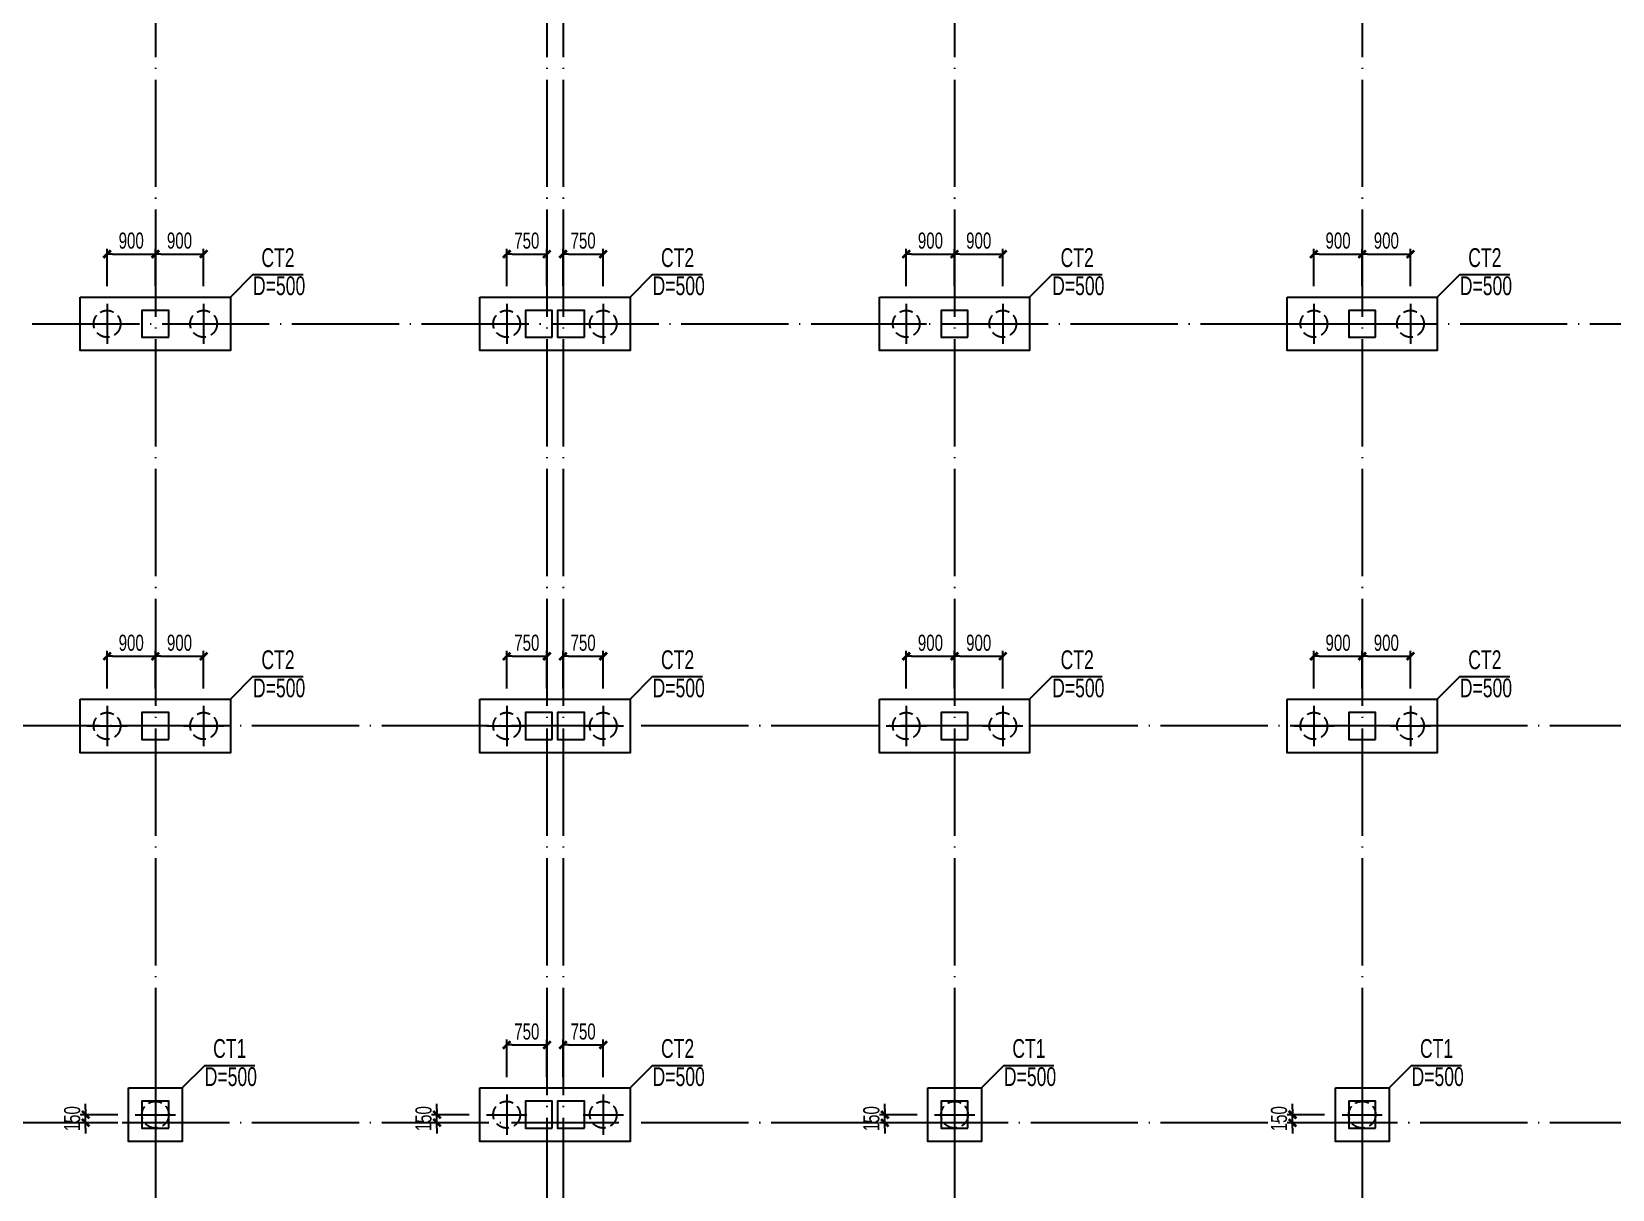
# Model space of a CAD drawing. Extents: x -21254 to 860439, y -324318 to 454338.
# Drawn here: x 425736 to 455207, y 221216 to 242809 of the extents above; entities that cross this region are included whole.
import ezdxf
from ezdxf.enums import TextEntityAlignment as Align

# ---------------------------------------------------------------- set-up
doc = ezdxf.new("R2010")
doc.units = 0
doc.header["$LTSCALE"] = 1000
doc.header["$MEASUREMENT"] = 0
for name, pattern in [('CENTER', [2, 1.25, -0.25, 0.25, -0.25]), ('DASH', [0.35, 0.25, -0.1]), ('DOTE', [2.42, 2, -0.2, 0.02, -0.2])]:
    doc.linetypes.add(name, pattern=pattern)
doc.layers.get('0').update_dxf_attribs({"linetype": 'CONTINUOUS'})
doc.layers.get('Defpoints').update_dxf_attribs({"linetype": 'CONTINUOUS', "lineweight": 5})
for name, color, linetype in [('COLU', 7, 'CONTINUOUS'), ('DOTE', 1, 'DOTE'), ('承台', 44, 'CONTINUOUS'), ('承台编号', 7, 'CONTINUOUS'), ('桩编号', 7, 'CONTINUOUS'), ('桩身', 4, 'DASH'), ('桩身标注', 3, 'CONTINUOUS'), ('桩轴线', 5, 'CENTER')]:
    doc.layers.add(name, color=color, linetype=linetype)
doc.styles.add('BW_Bold', font='Bweng2.shx', dxfattribs={"width": 0.7, "bigfont": 'hztxt.shx'})
doc.styles.add('BW_Dim', font='Bweng.shx', dxfattribs={"width": 0.7, "bigfont": 'hztxt.shx'})
doc.dimstyles.new('Cyz_100_100', dxfattribs={"dimtxt": 300, "dimasz": 100, "dimexe": 100, "dimexo": 200, "dimgap": 100, "dimtad": 1, "dimdec": 0, "dimzin": 0, "dimdsep": 46, "dimtxsty": 'BW_Dim', "dimblk": '_bwk', "dimcen": 0, "dimclrt": 7, "dimadec": 0, "dimazin": 0, "dimtfac": 1, "dimtdec": 0, "dimtix": 1, "dimtmove": 2, "dimatfit": 0, "dimfxl": 1, "dimtolj": 1, "dimtzin": 0, "dimarcsym": 0})

# ---------------------------------------------------------------- blocks, each defined once
blk = doc.blocks.new('_bwk')
blk.add_line((-1, 0), (0, 0))
blk.add_lwpolyline([(-0.7, -0.7, 0.5, 0.5, 0), (0.7, 0.7, 0.5, 0.5, 0)], format="xyseb")
blk = doc.blocks.new('*D1436')
at = {"layer": 'Defpoints', "color": 0, "transparency": 16777216}
for p in [(428043, 238659), (427143, 237859), (428043, 237859)]:
    blk.add_point(p, dxfattribs=at)
at = {"layer": '桩身标注', "color": 0, "lineweight": -2, "transparency": 16777216}
for p, q in [((427143, 238059), (427143, 238759)), ((428043, 238059), (428043, 238759)), ((427243, 238659), (427943, 238659))]:
    blk.add_line(p, q, dxfattribs=at)
at = {"layer": '桩身标注', "color": 0, "lineweight": -2, "transparency": 16777216, "xscale": 100, "yscale": 100, "zscale": 100, "rotation": 180}
blk.add_blockref('_bwk', (427143, 238659), dxfattribs=at)
at = {"layer": '桩身标注', "color": 0, "lineweight": -2, "transparency": 16777216, "xscale": 100, "yscale": 100, "zscale": 100}
blk.add_blockref('_bwk', (428043, 238659), dxfattribs=at)
at = {"layer": '桩身标注', "color": 7, "transparency": 16777216, "insert": (427593, 238909), "char_height": 300, "attachment_point": 5, "style": 'BW_Dim'}
blk.add_mtext('\\A1;900', dxfattribs=at)
blk = doc.blocks.new('*D1437')
at = {"layer": 'Defpoints', "color": 0, "transparency": 16777216}
for p in [(428943, 238659), (428043, 237859), (428943, 237859)]:
    blk.add_point(p, dxfattribs=at)
at = {"layer": '桩身标注', "color": 0, "lineweight": -2, "transparency": 16777216}
for p, q in [((428043, 238059), (428043, 238759)), ((428943, 238059), (428943, 238759)), ((428143, 238659), (428843, 238659))]:
    blk.add_line(p, q, dxfattribs=at)
at = {"layer": '桩身标注', "color": 0, "lineweight": -2, "transparency": 16777216, "xscale": 100, "yscale": 100, "zscale": 100, "rotation": 180}
blk.add_blockref('_bwk', (428043, 238659), dxfattribs=at)
at = {"layer": '桩身标注', "color": 0, "lineweight": -2, "transparency": 16777216, "xscale": 100, "yscale": 100, "zscale": 100}
blk.add_blockref('_bwk', (428943, 238659), dxfattribs=at)
at = {"layer": '桩身标注', "color": 7, "transparency": 16777216, "insert": (428493, 238909), "char_height": 300, "attachment_point": 5, "style": 'BW_Dim'}
blk.add_mtext('\\A1;900', dxfattribs=at)
blk = doc.blocks.new('*D1441')
at = {"layer": 'Defpoints', "color": 0, "transparency": 16777216}
for p in [(428043, 231159), (427143, 230359), (428043, 230359)]:
    blk.add_point(p, dxfattribs=at)
at = {"layer": '桩身标注', "color": 0, "lineweight": -2, "transparency": 16777216}
for p, q in [((427143, 230559), (427143, 231259)), ((427243, 231159), (427943, 231159)), ((428043, 230559), (428043, 231259))]:
    blk.add_line(p, q, dxfattribs=at)
at = {"layer": '桩身标注', "color": 0, "lineweight": -2, "transparency": 16777216, "xscale": 100, "yscale": 100, "zscale": 100, "rotation": 180}
blk.add_blockref('_bwk', (427143, 231159), dxfattribs=at)
at = {"layer": '桩身标注', "color": 0, "lineweight": -2, "transparency": 16777216, "xscale": 100, "yscale": 100, "zscale": 100}
blk.add_blockref('_bwk', (428043, 231159), dxfattribs=at)
at = {"layer": '桩身标注', "color": 7, "transparency": 16777216, "insert": (427593, 231409), "char_height": 300, "attachment_point": 5, "style": 'BW_Dim'}
blk.add_mtext('\\A1;900', dxfattribs=at)
blk = doc.blocks.new('*D1442')
at = {"layer": 'Defpoints', "color": 0, "transparency": 16777216}
for p in [(428943, 231159), (428043, 230359), (428943, 230359)]:
    blk.add_point(p, dxfattribs=at)
at = {"layer": '桩身标注', "color": 0, "lineweight": -2, "transparency": 16777216}
for p, q in [((428043, 230559), (428043, 231259)), ((428143, 231159), (428843, 231159)), ((428943, 230559), (428943, 231259))]:
    blk.add_line(p, q, dxfattribs=at)
at = {"layer": '桩身标注', "color": 0, "lineweight": -2, "transparency": 16777216, "xscale": 100, "yscale": 100, "zscale": 100, "rotation": 180}
blk.add_blockref('_bwk', (428043, 231159), dxfattribs=at)
at = {"layer": '桩身标注', "color": 0, "lineweight": -2, "transparency": 16777216, "xscale": 100, "yscale": 100, "zscale": 100}
blk.add_blockref('_bwk', (428943, 231159), dxfattribs=at)
at = {"layer": '桩身标注', "color": 7, "transparency": 16777216, "insert": (428493, 231409), "char_height": 300, "attachment_point": 5, "style": 'BW_Dim'}
blk.add_mtext('\\A1;900', dxfattribs=at)
blk = doc.blocks.new('*D1446')
at = {"layer": 'Defpoints', "color": 0, "transparency": 16777216}
for p in [(426743, 222609), (427543, 222609), (427543, 222459)]:
    blk.add_point(p, dxfattribs=at)
at = {"layer": '桩身标注', "color": 0, "lineweight": -2, "transparency": 16777216}
for p, q in [((426743, 222709), (426743, 222809)), ((427343, 222609), (426643, 222609)), ((426743, 222459), (426743, 222609)), ((427343, 222459), (426643, 222459)), ((426743, 222359), (426743, 222259))]:
    blk.add_line(p, q, dxfattribs=at)
at = {"layer": '桩身标注', "color": 0, "lineweight": -2, "transparency": 16777216, "xscale": 100, "yscale": 100, "zscale": 100}
for p, rotation in [((426743, 222609), 270), ((426743, 222459), 90)]:
    blk.add_blockref('_bwk', p, dxfattribs=dict(at, rotation=rotation))
at = {"layer": '桩身标注', "color": 7, "transparency": 16777216, "insert": (426493, 222534), "char_height": 300, "attachment_point": 5, "rotation": 90, "style": 'BW_Dim'}
blk.add_mtext('\\A1;150', dxfattribs=at)
blk = doc.blocks.new('*D1502')
at = {"layer": 'Defpoints', "color": 0, "transparency": 16777216}
for p in [(450543, 238659), (449643, 237859), (450543, 237859)]:
    blk.add_point(p, dxfattribs=at)
at = {"layer": '桩身标注', "color": 0, "lineweight": -2, "transparency": 16777216}
for p, q in [((449643, 238059), (449643, 238759)), ((450543, 238059), (450543, 238759)), ((449743, 238659), (450443, 238659))]:
    blk.add_line(p, q, dxfattribs=at)
at = {"layer": '桩身标注', "color": 0, "lineweight": -2, "transparency": 16777216, "xscale": 100, "yscale": 100, "zscale": 100, "rotation": 180}
blk.add_blockref('_bwk', (449643, 238659), dxfattribs=at)
at = {"layer": '桩身标注', "color": 0, "lineweight": -2, "transparency": 16777216, "xscale": 100, "yscale": 100, "zscale": 100}
blk.add_blockref('_bwk', (450543, 238659), dxfattribs=at)
at = {"layer": '桩身标注', "color": 7, "transparency": 16777216, "insert": (450093, 238909), "char_height": 300, "attachment_point": 5, "style": 'BW_Dim'}
blk.add_mtext('\\A1;900', dxfattribs=at)
blk = doc.blocks.new('*D1503')
at = {"layer": 'Defpoints', "color": 0, "transparency": 16777216}
for p in [(451443, 238659), (450543, 237859), (451443, 237859)]:
    blk.add_point(p, dxfattribs=at)
at = {"layer": '桩身标注', "color": 0, "lineweight": -2, "transparency": 16777216}
for p, q in [((450543, 238059), (450543, 238759)), ((451443, 238059), (451443, 238759)), ((450643, 238659), (451343, 238659))]:
    blk.add_line(p, q, dxfattribs=at)
at = {"layer": '桩身标注', "color": 0, "lineweight": -2, "transparency": 16777216, "xscale": 100, "yscale": 100, "zscale": 100, "rotation": 180}
blk.add_blockref('_bwk', (450543, 238659), dxfattribs=at)
at = {"layer": '桩身标注', "color": 0, "lineweight": -2, "transparency": 16777216, "xscale": 100, "yscale": 100, "zscale": 100}
blk.add_blockref('_bwk', (451443, 238659), dxfattribs=at)
at = {"layer": '桩身标注', "color": 7, "transparency": 16777216, "insert": (450993, 238909), "char_height": 300, "attachment_point": 5, "style": 'BW_Dim'}
blk.add_mtext('\\A1;900', dxfattribs=at)
blk = doc.blocks.new('*D1504')
at = {"layer": 'Defpoints', "color": 0, "transparency": 16777216}
for p in [(450543, 231159), (449643, 230359), (450543, 230359)]:
    blk.add_point(p, dxfattribs=at)
at = {"layer": '桩身标注', "color": 0, "lineweight": -2, "transparency": 16777216}
for p, q in [((449643, 230559), (449643, 231259)), ((449743, 231159), (450443, 231159)), ((450543, 230559), (450543, 231259))]:
    blk.add_line(p, q, dxfattribs=at)
at = {"layer": '桩身标注', "color": 0, "lineweight": -2, "transparency": 16777216, "xscale": 100, "yscale": 100, "zscale": 100, "rotation": 180}
blk.add_blockref('_bwk', (449643, 231159), dxfattribs=at)
at = {"layer": '桩身标注', "color": 0, "lineweight": -2, "transparency": 16777216, "xscale": 100, "yscale": 100, "zscale": 100}
blk.add_blockref('_bwk', (450543, 231159), dxfattribs=at)
at = {"layer": '桩身标注', "color": 7, "transparency": 16777216, "insert": (450093, 231409), "char_height": 300, "attachment_point": 5, "style": 'BW_Dim'}
blk.add_mtext('\\A1;900', dxfattribs=at)
blk = doc.blocks.new('*D1505')
at = {"layer": 'Defpoints', "color": 0, "transparency": 16777216}
for p in [(451443, 231159), (450543, 230359), (451443, 230359)]:
    blk.add_point(p, dxfattribs=at)
at = {"layer": '桩身标注', "color": 0, "lineweight": -2, "transparency": 16777216}
for p, q in [((450543, 230559), (450543, 231259)), ((450643, 231159), (451343, 231159)), ((451443, 230559), (451443, 231259))]:
    blk.add_line(p, q, dxfattribs=at)
at = {"layer": '桩身标注', "color": 0, "lineweight": -2, "transparency": 16777216, "xscale": 100, "yscale": 100, "zscale": 100, "rotation": 180}
blk.add_blockref('_bwk', (450543, 231159), dxfattribs=at)
at = {"layer": '桩身标注', "color": 0, "lineweight": -2, "transparency": 16777216, "xscale": 100, "yscale": 100, "zscale": 100}
blk.add_blockref('_bwk', (451443, 231159), dxfattribs=at)
at = {"layer": '桩身标注', "color": 7, "transparency": 16777216, "insert": (450993, 231409), "char_height": 300, "attachment_point": 5, "style": 'BW_Dim'}
blk.add_mtext('\\A1;900', dxfattribs=at)
blk = doc.blocks.new('*D1506')
at = {"layer": 'Defpoints', "color": 0, "transparency": 16777216}
for p in [(449243, 222609), (450043, 222609), (450043, 222459)]:
    blk.add_point(p, dxfattribs=at)
at = {"layer": '桩身标注', "color": 0, "lineweight": -2, "transparency": 16777216}
for p, q in [((449243, 222709), (449243, 222809)), ((449843, 222609), (449143, 222609)), ((449243, 222459), (449243, 222609)), ((449843, 222459), (449143, 222459)), ((449243, 222359), (449243, 222259))]:
    blk.add_line(p, q, dxfattribs=at)
at = {"layer": '桩身标注', "color": 0, "lineweight": -2, "transparency": 16777216, "xscale": 100, "yscale": 100, "zscale": 100}
for p, rotation in [((449243, 222609), 270), ((449243, 222459), 90)]:
    blk.add_blockref('_bwk', p, dxfattribs=dict(at, rotation=rotation))
at = {"layer": '桩身标注', "color": 7, "transparency": 16777216, "insert": (448993, 222534), "char_height": 300, "attachment_point": 5, "rotation": 90, "style": 'BW_Dim'}
blk.add_mtext('\\A1;150', dxfattribs=at)
blk = doc.blocks.new('*D1510')
at = {"layer": 'Defpoints', "color": 0, "transparency": 16777216}
for p in [(442943, 238659), (442043, 237859), (442943, 237859)]:
    blk.add_point(p, dxfattribs=at)
at = {"layer": '桩身标注', "color": 0, "lineweight": -2, "transparency": 16777216}
for p, q in [((442043, 238059), (442043, 238759)), ((442943, 238059), (442943, 238759)), ((442143, 238659), (442843, 238659))]:
    blk.add_line(p, q, dxfattribs=at)
at = {"layer": '桩身标注', "color": 0, "lineweight": -2, "transparency": 16777216, "xscale": 100, "yscale": 100, "zscale": 100, "rotation": 180}
blk.add_blockref('_bwk', (442043, 238659), dxfattribs=at)
at = {"layer": '桩身标注', "color": 0, "lineweight": -2, "transparency": 16777216, "xscale": 100, "yscale": 100, "zscale": 100}
blk.add_blockref('_bwk', (442943, 238659), dxfattribs=at)
at = {"layer": '桩身标注', "color": 7, "transparency": 16777216, "insert": (442493, 238909), "char_height": 300, "attachment_point": 5, "style": 'BW_Dim'}
blk.add_mtext('\\A1;900', dxfattribs=at)
blk = doc.blocks.new('*D1511')
at = {"layer": 'Defpoints', "color": 0, "transparency": 16777216}
for p in [(443843, 238659), (442943, 237859), (443843, 237859)]:
    blk.add_point(p, dxfattribs=at)
at = {"layer": '桩身标注', "color": 0, "lineweight": -2, "transparency": 16777216}
for p, q in [((442943, 238059), (442943, 238759)), ((443843, 238059), (443843, 238759)), ((443043, 238659), (443743, 238659))]:
    blk.add_line(p, q, dxfattribs=at)
at = {"layer": '桩身标注', "color": 0, "lineweight": -2, "transparency": 16777216, "xscale": 100, "yscale": 100, "zscale": 100, "rotation": 180}
blk.add_blockref('_bwk', (442943, 238659), dxfattribs=at)
at = {"layer": '桩身标注', "color": 0, "lineweight": -2, "transparency": 16777216, "xscale": 100, "yscale": 100, "zscale": 100}
blk.add_blockref('_bwk', (443843, 238659), dxfattribs=at)
at = {"layer": '桩身标注', "color": 7, "transparency": 16777216, "insert": (443393, 238909), "char_height": 300, "attachment_point": 5, "style": 'BW_Dim'}
blk.add_mtext('\\A1;900', dxfattribs=at)
blk = doc.blocks.new('*D1512')
at = {"layer": 'Defpoints', "color": 0, "transparency": 16777216}
for p in [(442943, 231159), (442043, 230359), (442943, 230359)]:
    blk.add_point(p, dxfattribs=at)
at = {"layer": '桩身标注', "color": 0, "lineweight": -2, "transparency": 16777216}
for p, q in [((442043, 230559), (442043, 231259)), ((442143, 231159), (442843, 231159)), ((442943, 230559), (442943, 231259))]:
    blk.add_line(p, q, dxfattribs=at)
at = {"layer": '桩身标注', "color": 0, "lineweight": -2, "transparency": 16777216, "xscale": 100, "yscale": 100, "zscale": 100, "rotation": 180}
blk.add_blockref('_bwk', (442043, 231159), dxfattribs=at)
at = {"layer": '桩身标注', "color": 0, "lineweight": -2, "transparency": 16777216, "xscale": 100, "yscale": 100, "zscale": 100}
blk.add_blockref('_bwk', (442943, 231159), dxfattribs=at)
at = {"layer": '桩身标注', "color": 7, "transparency": 16777216, "insert": (442493, 231409), "char_height": 300, "attachment_point": 5, "style": 'BW_Dim'}
blk.add_mtext('\\A1;900', dxfattribs=at)
blk = doc.blocks.new('*D1513')
at = {"layer": 'Defpoints', "color": 0, "transparency": 16777216}
for p in [(443843, 231159), (442943, 230359), (443843, 230359)]:
    blk.add_point(p, dxfattribs=at)
at = {"layer": '桩身标注', "color": 0, "lineweight": -2, "transparency": 16777216}
for p, q in [((442943, 230559), (442943, 231259)), ((443043, 231159), (443743, 231159)), ((443843, 230559), (443843, 231259))]:
    blk.add_line(p, q, dxfattribs=at)
at = {"layer": '桩身标注', "color": 0, "lineweight": -2, "transparency": 16777216, "xscale": 100, "yscale": 100, "zscale": 100, "rotation": 180}
blk.add_blockref('_bwk', (442943, 231159), dxfattribs=at)
at = {"layer": '桩身标注', "color": 0, "lineweight": -2, "transparency": 16777216, "xscale": 100, "yscale": 100, "zscale": 100}
blk.add_blockref('_bwk', (443843, 231159), dxfattribs=at)
at = {"layer": '桩身标注', "color": 7, "transparency": 16777216, "insert": (443393, 231409), "char_height": 300, "attachment_point": 5, "style": 'BW_Dim'}
blk.add_mtext('\\A1;900', dxfattribs=at)
blk = doc.blocks.new('*D1514')
at = {"layer": 'Defpoints', "color": 0, "transparency": 16777216}
for p in [(441643, 222609), (442443, 222609), (442443, 222459)]:
    blk.add_point(p, dxfattribs=at)
at = {"layer": '桩身标注', "color": 0, "lineweight": -2, "transparency": 16777216}
for p, q in [((441643, 222709), (441643, 222809)), ((442243, 222609), (441543, 222609)), ((441643, 222459), (441643, 222609)), ((442243, 222459), (441543, 222459)), ((441643, 222359), (441643, 222259))]:
    blk.add_line(p, q, dxfattribs=at)
at = {"layer": '桩身标注', "color": 0, "lineweight": -2, "transparency": 16777216, "xscale": 100, "yscale": 100, "zscale": 100}
for p, rotation in [((441643, 222609), 270), ((441643, 222459), 90)]:
    blk.add_blockref('_bwk', p, dxfattribs=dict(at, rotation=rotation))
at = {"layer": '桩身标注', "color": 7, "transparency": 16777216, "insert": (441393, 222534), "char_height": 300, "attachment_point": 5, "rotation": 90, "style": 'BW_Dim'}
blk.add_mtext('\\A1;150', dxfattribs=at)
blk = doc.blocks.new('*D1519')
at = {"layer": 'Defpoints', "color": 0, "transparency": 16777216}
for p in [(436393, 238659), (435643, 237859), (436393, 237859)]:
    blk.add_point(p, dxfattribs=at)
at = {"layer": '桩身标注', "color": 0, "lineweight": -2, "transparency": 16777216}
for p, q in [((435643, 238059), (435643, 238759)), ((436393, 238059), (436393, 238759)), ((435743, 238659), (436293, 238659))]:
    blk.add_line(p, q, dxfattribs=at)
at = {"layer": '桩身标注', "color": 0, "lineweight": -2, "transparency": 16777216, "xscale": 100, "yscale": 100, "zscale": 100, "rotation": 180}
blk.add_blockref('_bwk', (435643, 238659), dxfattribs=at)
at = {"layer": '桩身标注', "color": 0, "lineweight": -2, "transparency": 16777216, "xscale": 100, "yscale": 100, "zscale": 100}
blk.add_blockref('_bwk', (436393, 238659), dxfattribs=at)
at = {"layer": '桩身标注', "color": 7, "transparency": 16777216, "insert": (436018, 238909), "char_height": 300, "attachment_point": 5, "style": 'BW_Dim'}
blk.add_mtext('\\A1;750', dxfattribs=at)
blk = doc.blocks.new('*D1520')
at = {"layer": 'Defpoints', "color": 0, "transparency": 16777216}
for p in [(435343, 238659), (434593, 237859), (435343, 237859)]:
    blk.add_point(p, dxfattribs=at)
at = {"layer": '桩身标注', "color": 0, "lineweight": -2, "transparency": 16777216}
for p, q in [((434593, 238059), (434593, 238759)), ((435343, 238059), (435343, 238759)), ((434693, 238659), (435243, 238659))]:
    blk.add_line(p, q, dxfattribs=at)
at = {"layer": '桩身标注', "color": 0, "lineweight": -2, "transparency": 16777216, "xscale": 100, "yscale": 100, "zscale": 100, "rotation": 180}
blk.add_blockref('_bwk', (434593, 238659), dxfattribs=at)
at = {"layer": '桩身标注', "color": 0, "lineweight": -2, "transparency": 16777216, "xscale": 100, "yscale": 100, "zscale": 100}
blk.add_blockref('_bwk', (435343, 238659), dxfattribs=at)
at = {"layer": '桩身标注', "color": 7, "transparency": 16777216, "insert": (434968, 238909), "char_height": 300, "attachment_point": 5, "style": 'BW_Dim'}
blk.add_mtext('\\A1;750', dxfattribs=at)
blk = doc.blocks.new('*D1521')
at = {"layer": 'Defpoints', "color": 0, "transparency": 16777216}
for p in [(436393, 231159), (435643, 230359), (436393, 230359)]:
    blk.add_point(p, dxfattribs=at)
at = {"layer": '桩身标注', "color": 0, "lineweight": -2, "transparency": 16777216}
for p, q in [((435643, 230559), (435643, 231259)), ((435743, 231159), (436293, 231159)), ((436393, 230559), (436393, 231259))]:
    blk.add_line(p, q, dxfattribs=at)
at = {"layer": '桩身标注', "color": 0, "lineweight": -2, "transparency": 16777216, "xscale": 100, "yscale": 100, "zscale": 100, "rotation": 180}
blk.add_blockref('_bwk', (435643, 231159), dxfattribs=at)
at = {"layer": '桩身标注', "color": 0, "lineweight": -2, "transparency": 16777216, "xscale": 100, "yscale": 100, "zscale": 100}
blk.add_blockref('_bwk', (436393, 231159), dxfattribs=at)
at = {"layer": '桩身标注', "color": 7, "transparency": 16777216, "insert": (436018, 231409), "char_height": 300, "attachment_point": 5, "style": 'BW_Dim'}
blk.add_mtext('\\A1;750', dxfattribs=at)
blk = doc.blocks.new('*D1522')
at = {"layer": 'Defpoints', "color": 0, "transparency": 16777216}
for p in [(435343, 231159), (434593, 230359), (435343, 230359)]:
    blk.add_point(p, dxfattribs=at)
at = {"layer": '桩身标注', "color": 0, "lineweight": -2, "transparency": 16777216}
for p, q in [((434593, 230559), (434593, 231259)), ((434693, 231159), (435243, 231159)), ((435343, 230559), (435343, 231259))]:
    blk.add_line(p, q, dxfattribs=at)
at = {"layer": '桩身标注', "color": 0, "lineweight": -2, "transparency": 16777216, "xscale": 100, "yscale": 100, "zscale": 100, "rotation": 180}
blk.add_blockref('_bwk', (434593, 231159), dxfattribs=at)
at = {"layer": '桩身标注', "color": 0, "lineweight": -2, "transparency": 16777216, "xscale": 100, "yscale": 100, "zscale": 100}
blk.add_blockref('_bwk', (435343, 231159), dxfattribs=at)
at = {"layer": '桩身标注', "color": 7, "transparency": 16777216, "insert": (434968, 231409), "char_height": 300, "attachment_point": 5, "style": 'BW_Dim'}
blk.add_mtext('\\A1;750', dxfattribs=at)
blk = doc.blocks.new('*D1523')
at = {"layer": 'Defpoints', "color": 0, "transparency": 16777216}
for p in [(436393, 223909), (435643, 223109), (436393, 223109)]:
    blk.add_point(p, dxfattribs=at)
at = {"layer": '桩身标注', "color": 0, "lineweight": -2, "transparency": 16777216}
for p, q in [((435643, 223309), (435643, 224009)), ((436393, 223309), (436393, 224009)), ((435743, 223909), (436293, 223909))]:
    blk.add_line(p, q, dxfattribs=at)
at = {"layer": '桩身标注', "color": 0, "lineweight": -2, "transparency": 16777216, "xscale": 100, "yscale": 100, "zscale": 100, "rotation": 180}
blk.add_blockref('_bwk', (435643, 223909), dxfattribs=at)
at = {"layer": '桩身标注', "color": 0, "lineweight": -2, "transparency": 16777216, "xscale": 100, "yscale": 100, "zscale": 100}
blk.add_blockref('_bwk', (436393, 223909), dxfattribs=at)
at = {"layer": '桩身标注', "color": 7, "transparency": 16777216, "insert": (436018, 224159), "char_height": 300, "attachment_point": 5, "style": 'BW_Dim'}
blk.add_mtext('\\A1;750', dxfattribs=at)
blk = doc.blocks.new('*D1524')
at = {"layer": 'Defpoints', "color": 0, "transparency": 16777216}
for p in [(435343, 223909), (434593, 223109), (435343, 223109)]:
    blk.add_point(p, dxfattribs=at)
at = {"layer": '桩身标注', "color": 0, "lineweight": -2, "transparency": 16777216}
for p, q in [((434593, 223309), (434593, 224009)), ((435343, 223309), (435343, 224009)), ((434693, 223909), (435243, 223909))]:
    blk.add_line(p, q, dxfattribs=at)
at = {"layer": '桩身标注', "color": 0, "lineweight": -2, "transparency": 16777216, "xscale": 100, "yscale": 100, "zscale": 100, "rotation": 180}
blk.add_blockref('_bwk', (434593, 223909), dxfattribs=at)
at = {"layer": '桩身标注', "color": 0, "lineweight": -2, "transparency": 16777216, "xscale": 100, "yscale": 100, "zscale": 100}
blk.add_blockref('_bwk', (435343, 223909), dxfattribs=at)
at = {"layer": '桩身标注', "color": 7, "transparency": 16777216, "insert": (434968, 224159), "char_height": 300, "attachment_point": 5, "style": 'BW_Dim'}
blk.add_mtext('\\A1;750', dxfattribs=at)
blk = doc.blocks.new('*D1526')
at = {"layer": 'Defpoints', "color": 0, "transparency": 16777216}
for p in [(433293, 222609), (434093, 222609), (434093, 222459)]:
    blk.add_point(p, dxfattribs=at)
at = {"layer": '桩身标注', "color": 0, "lineweight": -2, "transparency": 16777216}
for p, q in [((433293, 222709), (433293, 222809)), ((433893, 222609), (433193, 222609)), ((433293, 222459), (433293, 222609)), ((433893, 222459), (433193, 222459)), ((433293, 222359), (433293, 222259))]:
    blk.add_line(p, q, dxfattribs=at)
at = {"layer": '桩身标注', "color": 0, "lineweight": -2, "transparency": 16777216, "xscale": 100, "yscale": 100, "zscale": 100}
for p, rotation in [((433293, 222609), 270), ((433293, 222459), 90)]:
    blk.add_blockref('_bwk', p, dxfattribs=dict(at, rotation=rotation))
at = {"layer": '桩身标注', "color": 7, "transparency": 16777216, "insert": (433043, 222534), "char_height": 300, "attachment_point": 5, "rotation": 90, "style": 'BW_Dim'}
blk.add_mtext('\\A1;150', dxfattribs=at)

msp = doc.modelspace()

# ---------------------------------------------------------------- linework, layer by layer
at = {"layer": 'COLU'}
for points in [[(428292.798, 237109.042), (428292.798, 237609.042), (427792.798, 237609.042), (427792.798, 237109.042)], [(435442.798, 237109.042), (435442.798, 237609.042), (434942.798, 237609.042), (434942.798, 237109.042)], [(436042.798, 237109.042), (436042.798, 237609.042), (435542.798, 237609.042), (435542.798, 237109.042)], [(443192.798, 237109.042), (443192.798, 237609.042), (442692.798, 237609.042), (442692.798, 237109.042)], [(450792.798, 237109.042), (450792.798, 237609.042), (450292.798, 237609.042), (450292.798, 237109.042)], [(428292.798, 229609.042), (428292.798, 230109.042), (427792.798, 230109.042), (427792.798, 229609.042)], [(435442.798, 229609.042), (435442.798, 230109.042), (434942.798, 230109.042), (434942.798, 229609.042)], [(436042.798, 229609.042), (436042.798, 230109.042), (435542.798, 230109.042), (435542.798, 229609.042)], [(443192.798, 229609.042), (443192.798, 230109.042), (442692.798, 230109.042), (442692.798, 229609.042)], [(450792.798, 229609.042), (450792.798, 230109.042), (450292.798, 230109.042), (450292.798, 229609.042)], [(428292.798, 222359.042), (428292.798, 222859.042), (427792.798, 222859.042), (427792.798, 222359.042)], [(435442.798, 222359.042), (435442.798, 222859.042), (434942.798, 222859.042), (434942.798, 222359.042)], [(436042.798, 222359.042), (436042.798, 222859.042), (435542.798, 222859.042), (435542.798, 222359.042)], [(443192.798, 222359.042), (443192.798, 222859.042), (442692.798, 222859.042), (442692.798, 222359.042)], [(450792.798, 222359.042), (450792.798, 222859.042), (450292.798, 222859.042), (450292.798, 222359.042)]]:
    msp.add_lwpolyline(points, close=True, dxfattribs=at)
at = {"layer": 'DOTE', "linetype": 'DOTE'}
for p, q in [((428042.798, 254011.889), (428042.798, 198321.554)), ((435342.798, 254011.889), (435342.798, 198321.554)), ((435642.798, 254011.889), (435642.798, 198321.554)), ((442942.798, 254011.889), (442942.798, 198321.554)), ((450542.798, 254011.889), (450542.798, 198321.554)), ((411227.167, 237359.042), (487502.48, 237359.042)), ((487502.48, 229859.042), (411227.167, 229859.042)), ((487502.48, 222459.042), (411227.167, 222459.042))]:
    msp.add_line(p, q, dxfattribs=at)
at = {"layer": '承台'}
for points in [[(426642.798, 237859.042), (429442.798, 237859.042), (429442.798, 236859.042), (426642.798, 236859.042)], [(434092.798, 237859.042), (436892.798, 237859.042), (436892.798, 236859.042), (434092.798, 236859.042)], [(441542.798, 237859.042), (444342.798, 237859.042), (444342.798, 236859.042), (441542.798, 236859.042)], [(449142.798, 237859.042), (451942.798, 237859.042), (451942.798, 236859.042), (449142.798, 236859.042)], [(426642.798, 230359.042), (429442.798, 230359.042), (429442.798, 229359.042), (426642.798, 229359.042)], [(434092.798, 230359.042), (436892.798, 230359.042), (436892.798, 229359.042), (434092.798, 229359.042)], [(441542.798, 230359.042), (444342.798, 230359.042), (444342.798, 229359.042), (441542.798, 229359.042)], [(449142.798, 230359.042), (451942.798, 230359.042), (451942.798, 229359.042), (449142.798, 229359.042)], [(427542.798, 223109.042), (428542.798, 223109.042), (428542.798, 222109.042), (427542.798, 222109.042)], [(434092.798, 223109.042), (436892.798, 223109.042), (436892.798, 222109.042), (434092.798, 222109.042)], [(442442.798, 223109.042), (443442.798, 223109.042), (443442.798, 222109.042), (442442.798, 222109.042)], [(450042.798, 223109.042), (451042.798, 223109.042), (451042.798, 222109.042), (450042.798, 222109.042)]]:
    msp.add_lwpolyline(points, close=True, dxfattribs=at)
at = {"layer": '承台编号'}
for points in [[(429442.798, 237859.042), (429862.798, 238279.042), (430795.682, 238279.042)], [(436892.798, 237859.042), (437312.798, 238279.042), (438245.682, 238279.042)], [(444342.798, 237859.042), (444762.798, 238279.042), (445695.682, 238279.042)], [(451942.798, 237859.042), (452362.798, 238279.042), (453295.682, 238279.042)], [(429442.798, 230359.042), (429862.798, 230779.042), (430795.682, 230779.042)], [(436892.798, 230359.042), (437312.798, 230779.042), (438245.682, 230779.042)], [(444342.798, 230359.042), (444762.798, 230779.042), (445695.682, 230779.042)], [(451942.798, 230359.042), (452362.798, 230779.042), (453295.682, 230779.042)], [(428542.798, 223109.042), (428962.798, 223529.042), (429895.682, 223529.042)], [(436892.798, 223109.042), (437312.798, 223529.042), (438245.682, 223529.042)], [(443442.798, 223109.042), (443862.798, 223529.042), (444795.682, 223529.042)], [(451042.798, 223109.042), (451462.798, 223529.042), (452395.682, 223529.042)]]:
    msp.add_lwpolyline(points, dxfattribs=at)
at = {"layer": '桩身'}
for centre in [(427142.798, 237359.042), (428942.798, 237359.042), (434592.798, 237359.042), (436392.798, 237359.042), (442042.798, 237359.042), (443842.798, 237359.042), (449642.798, 237359.042), (451442.798, 237359.042), (427142.798, 229859.042), (428942.798, 229859.042), (434592.798, 229859.042), (436392.798, 229859.042), (442042.798, 229859.042), (443842.798, 229859.042), (449642.798, 229859.042), (451442.798, 229859.042), (428042.798, 222609.042), (434592.798, 222609.042), (436392.798, 222609.042), (442942.798, 222609.042), (450542.798, 222609.042)]:
    msp.add_circle(centre, 250, dxfattribs=at)
at = {"layer": '桩轴线'}
for p, q in [((427142.798, 237734.042), (427142.798, 236984.042)), ((428942.798, 237734.042), (428942.798, 236984.042)), ((434592.798, 237734.042), (434592.798, 236984.042)), ((436392.798, 237734.042), (436392.798, 236984.042)), ((442042.798, 237734.042), (442042.798, 236984.042)), ((443842.798, 237734.042), (443842.798, 236984.042)), ((449642.798, 237734.042), (449642.798, 236984.042)), ((451442.798, 237734.042), (451442.798, 236984.042)), ((426767.798, 237359.042), (427517.798, 237359.042)), ((428567.798, 237359.042), (429317.798, 237359.042)), ((434217.798, 237359.042), (434967.798, 237359.042)), ((436017.798, 237359.042), (436767.798, 237359.042)), ((441667.798, 237359.042), (442417.798, 237359.042)), ((443467.798, 237359.042), (444217.798, 237359.042)), ((449267.798, 237359.042), (450017.798, 237359.042)), ((451067.798, 237359.042), (451817.798, 237359.042)), ((427142.798, 230234.042), (427142.798, 229484.042)), ((428942.798, 230234.042), (428942.798, 229484.042)), ((434592.798, 230234.042), (434592.798, 229484.042)), ((436392.798, 230234.042), (436392.798, 229484.042)), ((442042.798, 230234.042), (442042.798, 229484.042)), ((443842.798, 230234.042), (443842.798, 229484.042)), ((449642.798, 230234.042), (449642.798, 229484.042)), ((451442.798, 230234.042), (451442.798, 229484.042)), ((426767.798, 229859.042), (427517.798, 229859.042)), ((428567.798, 229859.042), (429317.798, 229859.042)), ((434217.798, 229859.042), (434967.798, 229859.042)), ((436017.798, 229859.042), (436767.798, 229859.042)), ((441667.798, 229859.042), (442417.798, 229859.042)), ((443467.798, 229859.042), (444217.798, 229859.042)), ((449267.798, 229859.042), (450017.798, 229859.042)), ((451067.798, 229859.042), (451817.798, 229859.042)), ((428042.798, 222984.042), (428042.798, 222234.042)), ((434592.798, 222984.042), (434592.798, 222234.042)), ((436392.798, 222984.042), (436392.798, 222234.042)), ((442942.798, 222984.042), (442942.798, 222234.042)), ((450542.798, 222984.042), (450542.798, 222234.042)), ((427667.798, 222609.042), (428417.798, 222609.042)), ((434217.798, 222609.042), (434967.798, 222609.042)), ((436017.798, 222609.042), (436767.798, 222609.042)), ((442567.798, 222609.042), (443317.798, 222609.042)), ((450167.798, 222609.042), (450917.798, 222609.042))]:
    msp.add_line(p, q, dxfattribs=at)

# ---------------------------------------------------------------- texts
at = {"layer": '承台编号', "style": 'BW_Bold', "width": 0.7}
for s, p in [('CT2', (430329.24, 238314.042)), ('CT2', (437779.24, 238314.042)), ('CT2', (445229.24, 238314.042)), ('CT2', (452829.24, 238314.042)), ('CT2', (430329.24, 230814.042)), ('CT2', (437779.24, 230814.042)), ('CT2', (445229.24, 230814.042)), ('CT2', (452829.24, 230814.042)), ('CT1', (429429.24, 223564.042)), ('CT2', (437779.24, 223564.042)), ('CT1', (444329.24, 223564.042)), ('CT1', (451929.24, 223564.042))]:
    msp.add_text(s, height=350, dxfattribs=at).set_placement(p, align=Align.BOTTOM_CENTER)
at = {"layer": '桩编号', "style": 'BW_Bold', "width": 0.7}
for p in [(429862.798, 237894.042), (437312.798, 237894.042), (444762.798, 237894.042), (452362.798, 237894.042), (429862.798, 230394.042), (437312.798, 230394.042), (444762.798, 230394.042), (452362.798, 230394.042), (428962.798, 223144.042), (437312.798, 223144.042), (443862.798, 223144.042), (451462.798, 223144.042)]:
    msp.add_text('D=500', height=350, dxfattribs=at).set_placement(p)

# ---------------------------------------------------------------- dimensions: what is measured, and where the dimension line sits
at = {"layer": '桩身标注'}
for base, p1, p2, picture, middle in [((428042.798, 238659.042), (427142.798, 237859.042), (428042.798, 237859.042), '*D1436', (427592.798, 238909.042)), ((428942.798, 238659.042), (428042.798, 237859.042), (428942.798, 237859.042), '*D1437', (428492.798, 238909.042)), ((435342.798, 238659.042), (434592.798, 237859.042), (435342.798, 237859.042), '*D1520', (434967.798, 238909.042)), ((436392.798, 238659.042), (435642.798, 237859.042), (436392.798, 237859.042), '*D1519', (436017.798, 238909.042)), ((442942.798, 238659.042), (442042.798, 237859.042), (442942.798, 237859.042), '*D1510', (442492.798, 238909.042)), ((443842.798, 238659.042), (442942.798, 237859.042), (443842.798, 237859.042), '*D1511', (443392.798, 238909.042)), ((450542.798, 238659.042), (449642.798, 237859.042), (450542.798, 237859.042), '*D1502', (450092.798, 238909.042)), ((451442.798, 238659.042), (450542.798, 237859.042), (451442.798, 237859.042), '*D1503', (450992.798, 238909.042)), ((428042.798, 231159.042), (427142.798, 230359.042), (428042.798, 230359.042), '*D1441', (427592.798, 231409.042)), ((428942.798, 231159.042), (428042.798, 230359.042), (428942.798, 230359.042), '*D1442', (428492.798, 231409.042)), ((435342.798, 231159.042), (434592.798, 230359.042), (435342.798, 230359.042), '*D1522', (434967.798, 231409.042)), ((436392.798, 231159.042), (435642.798, 230359.042), (436392.798, 230359.042), '*D1521', (436017.798, 231409.042)), ((442942.798, 231159.042), (442042.798, 230359.042), (442942.798, 230359.042), '*D1512', (442492.798, 231409.042)), ((443842.798, 231159.042), (442942.798, 230359.042), (443842.798, 230359.042), '*D1513', (443392.798, 231409.042)), ((450542.798, 231159.042), (449642.798, 230359.042), (450542.798, 230359.042), '*D1504', (450092.798, 231409.042)), ((451442.798, 231159.042), (450542.798, 230359.042), (451442.798, 230359.042), '*D1505', (450992.798, 231409.042)), ((435342.798, 223909.042), (434592.798, 223109.042), (435342.798, 223109.042), '*D1524', (434967.798, 224159.042)), ((436392.798, 223909.042), (435642.798, 223109.042), (436392.798, 223109.042), '*D1523', (436017.798, 224159.042))]:
    dim = msp.add_linear_dim(base=base, p1=p1, p2=p2, dimstyle='Cyz_100_100', dxfattribs=at)
    dim.commit()
    dim.dimension.update_dxf_attribs({"geometry": picture, "text_midpoint": middle})
for base, p1, p2, picture, middle in [((426742.798, 222609.042), (427542.798, 222459.042), (427542.798, 222609.042), '*D1446', (426492.798, 222534.042)), ((433292.798, 222609.042), (434092.798, 222459.042), (434092.798, 222609.042), '*D1526', (433042.798, 222534.042)), ((441642.798, 222609.042), (442442.798, 222459.042), (442442.798, 222609.042), '*D1514', (441392.798, 222534.042)), ((449242.798, 222609.042), (450042.798, 222459.042), (450042.798, 222609.042), '*D1506', (448992.798, 222534.042))]:
    dim = msp.add_linear_dim(base=base, p1=p1, p2=p2, angle=90, dimstyle='Cyz_100_100', dxfattribs=at)
    dim.commit()
    dim.dimension.update_dxf_attribs({"geometry": picture, "text_midpoint": middle})

doc.saveas('drawing.dxf')
